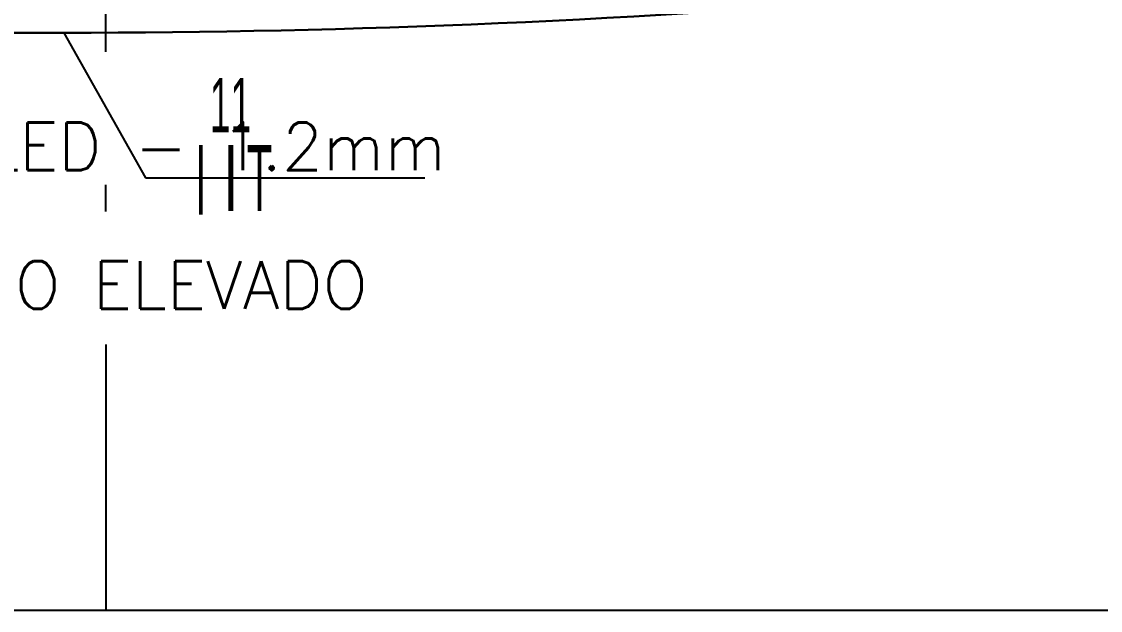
# Model space of a CAD drawing. Header units: millimetres. Extents: x 182 to 575, y -105 to 95.
# Drawn here: x 330.97 to 335.028, y -54.97 to -52.755 of the extents above; entities that cross this region are included whole.
import ezdxf
from ezdxf import colors
from ezdxf.entities.mleader import LeaderData, LeaderLine
from ezdxf.enums import TextEntityAlignment as Align
from ezdxf.math import Vec2, Vec3

# ---------------------------------------------------------------- set-up
doc = ezdxf.new("R2010")
doc.units = ezdxf.units.MM
doc.header["$MEASUREMENT"] = 0
doc.linetypes.add('CONTINU', pattern=[0])
doc.linetypes.add('DASHDOT', pattern=[1, 0.5, -0.25, 0, -0.25])
for name, color, linetype in [('auxiliar eletrica', 1, 'Continuous'), ('base', 253, 'Continuous'), ('construir', 10, 'Continuous'), ('EIXOS', 31, 'DASHDOT'), ('Mob', 252, 'Continuous')]:
    doc.layers.add(name, color=color, linetype=linetype)
doc.layers.add('eletroduto eletrica', color=152, linetype='EL', lineweight=30)
doc.layers.add('TEXTO ELETRICA', color=2, linetype='Continuous', lineweight=20)
doc.styles.get("Standard").update_dxf_attribs({"font": 'romans.shx'})
doc.styles.add('TECNO', font='technic_.ttf', dxfattribs={"width": 0.7})
doc.linetypes.add('EL', pattern='A,0.5,-0.2,["EL",Standard,S=0.1,R=0,X=-0.08,Y=-0.05],-0.175', length=0.875)

msp = doc.modelspace()

# ---------------------------------------------------------------- linework, layer by layer
at = {"layer": 'auxiliar eletrica'}
for p, q in [((331.1287, -52.7975), (331.4352, -53.3433)), ((331.6808, -53.3433), (332.4865, -53.3433))]:
    msp.add_line(p, q, dxfattribs=at)
at = {"layer": 'auxiliar eletrica', "linetype": 'CONTINU', "ltscale": 0.025}
msp.add_line((331.4352, -53.3433), (331.6808, -53.3433), dxfattribs=at)
at = {"layer": 'base'}
msp.add_lwpolyline([(348.455, -54.9696), (301.9392, -54.9696), (301.9392, -38.1867), (348.455, -38.1867)], close=True, dxfattribs=at)
at = {"layer": 'EIXOS', "linetype": 'DASHDOT', "ltscale": 2}
msp.add_line((331.2877, -54.9696), (331.2797, -38.1867), dxfattribs=at)
at = {"layer": 'eletroduto eletrica'}
msp.add_arc((331.1262, -15.2477), 37.5498, 260.01678, 279.99097, dxfattribs=at)

# ---------------------------------------------------------------- texts
at = {"layer": 'TEXTO ELETRICA', "color": 150, "linetype": 'CONTINU', "ltscale": 0.025, "style": 'TECNO', "width": 0.55}
msp.add_text('l', height=0.249, rotation=180, dxfattribs=at).set_placement((331.6437, -53.3433), align=Align.MIDDLE_CENTER)
at = {"layer": 'TEXTO ELETRICA', "color": 150, "linetype": 'CONTINU', "ltscale": 0.025, "style": 'TECNO'}
for s, width, p in [('I', 0.7, (331.7571, -53.3433)), ('T', 0.55, (331.8646, -53.3433))]:
    msp.add_text(s, height=0.249, dxfattribs=dict(at, width=width)).set_placement(p, align=Align.MIDDLE_CENTER)
at = {"layer": 'TEXTO ELETRICA', "color": 150, "ltscale": 1.8, "insert": (331.7556, -52.9675), "char_height": 0.20372, "attachment_point": 2, "style": 'TECNO'}
msp.add_mtext_dynamic_manual_height_columns('{\\W0.6;11}', width=1.268215, gutter_width=1.181, heights=[0], dxfattribs=at)

# ---------------------------------------------------------------- leaders
at = {"layer": 'construir'}
ml = msp.add_multileader_mtext('Standard', dxfattribs=at)
ml.set_content('PISO DO PALCO ELEVADO', color=256)
ml.set_leader_properties()
ml.build(insert=Vec2(0, 0))
ml.multileader.update_dxf_attribs({"text_right_attachment_type": 6, "dogleg_length": 0.36, "arrow_head_size": 0.18})
ctx = ml.context
ctx.base_point, ctx.char_height, ctx.arrow_head_size, ctx.landing_gap_size, ctx.plane_origin = Vec3(329.1348, -53.7457), 0.18, 0.18, 0.09, Vec3(327.6663, -52.6372)
ctx.right_attachment = 6
notes = []
notes.append((ctx, [(0, (1, 1, 0), (328.7748, -53.7457), (1, 0), 0.36, [(0, [(326.75, -51.7318)], 0, [])])]))
ctx.mtext.insert, ctx.mtext.flow_direction = Vec3(329.2248, -53.6557), 5
at = {"layer": 'Mob', "color": 2}
ml = msp.add_multileader_mtext('Standard', dxfattribs=at)
ml.set_content('TELA LED - 1.2mm', color=2)
ml.set_leader_properties()
ml.build(insert=Vec2(0, 0))
ml.multileader.update_dxf_attribs({"text_right_attachment_type": 6, "dogleg_length": 0.36, "arrow_head_size": 0.18})
ctx = ml.context
ctx.base_point, ctx.char_height, ctx.arrow_head_size, ctx.landing_gap_size, ctx.plane_origin = Vec3(330.077, -53.2246), 0.18, 0.18, 0.09, Vec3(328.6085, -52.1161)
ctx.right_attachment = 6
notes.append((ctx, [(0, (1, 1, 0), (329.717, -53.2246), (1, 0), 0.36, [(0, [(328.6085, -52.1161)], 0, [])])]))
ctx.mtext.insert, ctx.mtext.flow_direction = Vec3(330.167, -53.1346), 5
for ctx, leaders in notes:
    for number, flags, end, landing, length, lines in leaders:
        leader = LeaderData()
        leader.index, (leader.has_last_leader_line, leader.has_dogleg_vector, leader.attachment_direction) = number, flags
        leader.last_leader_point, leader.dogleg_vector, leader.dogleg_length = Vec3(end), Vec3(landing), length
        for number, points, colour, breaks in lines:
            line = LeaderLine()
            line.index, line.vertices, line.color, line.breaks = number, Vec3.list(points), colors.encode_raw_color(colour), breaks
            leader.lines.append(line)
        ctx.leaders.append(leader)

doc.saveas('drawing.dxf')
